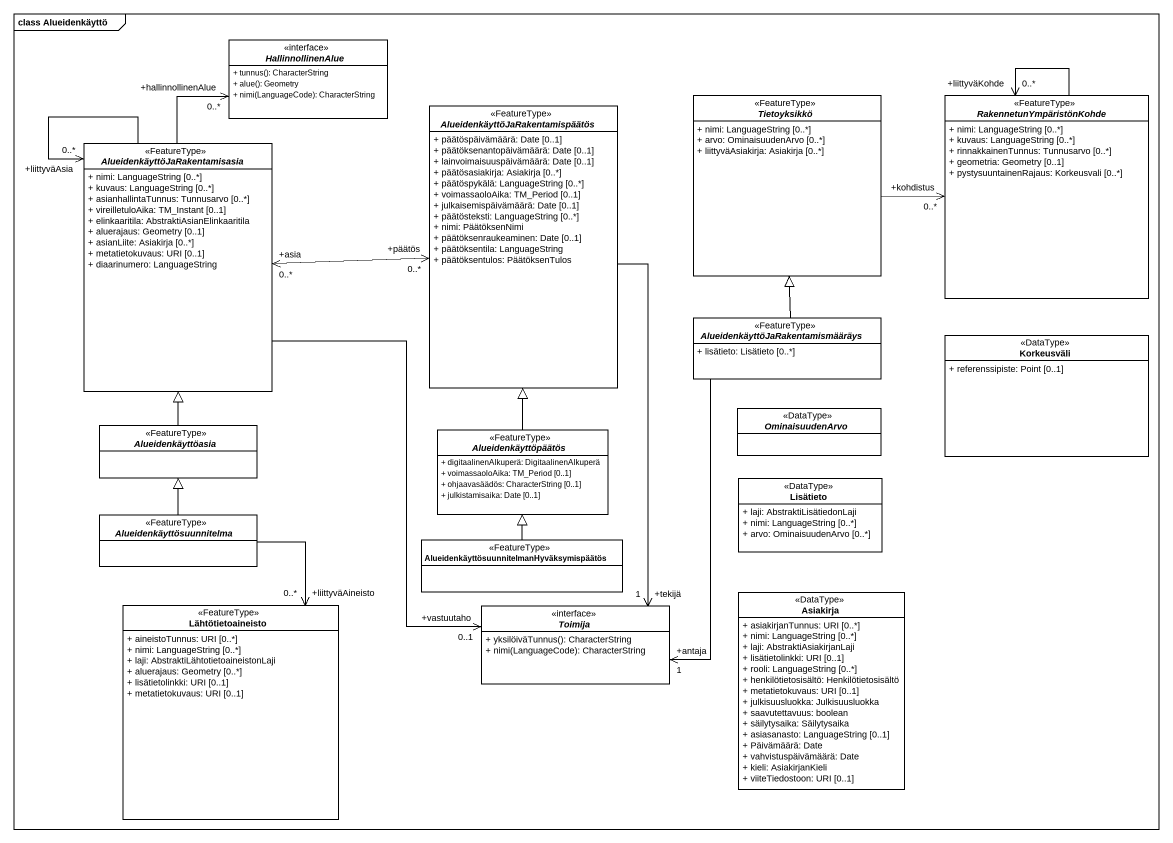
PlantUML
@startuml
mainframe class Alueidenkäyttö
hide circle
hide empty members
skinparam classAttributeIconSize 0
interface HallinnollinenAlue {
  + tunnus(): CharacterString
  + alue(): Geometry
  + nimi(LanguageCode): CharacterString
}
abstract class "AlueidenkäyttöJaRakentamispäätös" as AlueidenkäyttöJaRakentamispä <<FeatureType>> {
  + päätöspäivämäärä: Date [0..1]
  + päätöksenantopäivämäärä: Date [0..1]
  + lainvoimaisuuspäivämäärä: Date [0..1]
  + päätösasiakirja: Asiakirja [0..*]
  + päätöspykälä: LanguageString [0..*]
  + voimassaoloAika: TM_Period [0..1]
  + julkaisemispäivämäärä: Date [0..1]
  + päätösteksti: LanguageString [0..*]
  + nimi: PäätöksenNimi
  + päätöksenraukeaminen: Date [0..1]
  + päätöksentila: LanguageString
  + päätöksentulos: PäätöksenTulos
}
abstract class Tietoyksikkö <<FeatureType>> {
  + nimi: LanguageString [0..*]
  + arvo: OminaisuudenArvo [0..*]
  + liittyväAsiakirja: Asiakirja [0..*]
}
abstract class RakennetunYmpäristönKohde <<FeatureType>> {
  + nimi: LanguageString [0..*]
  + kuvaus: LanguageString [0..*]
  + rinnakkainenTunnus: Tunnusarvo [0..*]
  + geometria: Geometry [0..1]
  + pystysuuntainenRajaus: Korkeusvali [0..*]
}
abstract class "AlueidenkäyttöJaRakentamisasia" as AlueidenkäyttöJaRakentamisas <<FeatureType>> {
  + nimi: LanguageString [0..*]
  + kuvaus: LanguageString [0..*]
  + asianhallintaTunnus: Tunnusarvo [0..*]
  + vireilletuloAika: TM_Instant [0..1]
  + elinkaaritila: AbstraktiAsianElinkaaritila
  + aluerajaus: Geometry [0..1]
  + asianLiite: Asiakirja [0..*]
  + metatietokuvaus: URI [0..1]
  + diaarinumero: LanguageString
}
abstract class "AlueidenkäyttöJaRakentamismääräys" as AlueidenkäyttöJaRakentamismä <<FeatureType>> {
  + lisätieto: Lisätieto [0..*]
}
class Korkeusväli <<DataType>> {
  + referenssipiste: Point [0..1]
}
abstract class Alueidenkäyttöasia <<FeatureType>>
abstract class OminaisuudenArvo <<DataType>>
abstract class Alueidenkäyttöpäätös <<FeatureType>> {
  + digitaalinenAlkuperä: DigitaalinenAlkuperä
  + voimassaoloAika: TM_Period [0..1]
  + ohjaavasäädös: CharacterString [0..1]
  + julkistamisaika: Date [0..1]
}
class Lisätieto <<DataType>> {
  + laji: AbstraktiLisätiedonLaji
  + nimi: LanguageString [0..*]
  + arvo: OminaisuudenArvo [0..*]
}
abstract class Alueidenkäyttösuunnitelma <<FeatureType>>
class "AlueidenkäyttösuunnitelmanHyväksymispäätös" as AlueidenkäyttösuunnitelmanHy <<FeatureType>>
class Lähtötietoaineisto <<FeatureType>> {
  + aineistoTunnus: URI [0..*]
  + nimi: LanguageString [0..*]
  + laji: AbstraktiLähtotietoaineistonLaji
  + aluerajaus: Geometry [0..*]
  + lisätietolinkki: URI [0..1]
  + metatietokuvaus: URI [0..1]
}
interface Toimija {
  + yksilöiväTunnus(): CharacterString
  + nimi(LanguageCode): CharacterString
}
class Asiakirja <<DataType>> {
  + asiakirjanTunnus: URI [0..*]
  + nimi: LanguageString [0..*]
  + laji: AbstraktiAsiakirjanLaji
  + lisätietolinkki: URI [0..1]
  + rooli: LanguageString [0..*]
  + henkilötietosisältö: Henkilötietosisältö
  + metatietokuvaus: URI [0..1]
  + julkisuusluokka: Julkisuusluokka
  + saavutettavuus: boolean
  + säilytysaika: Säilytysaika
  + asiasanasto: LanguageString [0..1]
  + Päivämäärä: Date
  + vahvistuspäivämäärä: Date
  + kieli: AsiakirjanKieli
  + viiteTiedostoon: URI [0..1]
}
AlueidenkäyttöJaRakentamispä "+päätös\n0..*" <-left-> "+asia\n0..*" AlueidenkäyttöJaRakentamisas
AlueidenkäyttöJaRakentamispä --> "+tekijä\n1" Toimija
Tietoyksikkö -right-> "+kohdistus\n0..*" RakennetunYmpäristönKohde
RakennetunYmpäristönKohde --> "+liittyväKohde\n0..*" RakennetunYmpäristönKohde
AlueidenkäyttöJaRakentamisas -up-> "+hallinnollinenAlue\n0..*" HallinnollinenAlue
AlueidenkäyttöJaRakentamisas --> "+liittyväAsia\n0..*" AlueidenkäyttöJaRakentamisas
AlueidenkäyttöJaRakentamismä -up-|> Tietoyksikkö
AlueidenkäyttöJaRakentamismä --> "+antaja\n1" Toimija
Alueidenkäyttöasia -up-|> AlueidenkäyttöJaRakentamisas
Alueidenkäyttöpäätös -up-|> AlueidenkäyttöJaRakentamispä
Alueidenkäyttösuunnitelma -up-|> Alueidenkäyttöasia
Alueidenkäyttösuunnitelma --> "+liittyväAineisto\n0..*" Lähtötietoaineisto
AlueidenkäyttösuunnitelmanHy -up-|> Alueidenkäyttöpäätös
Toimija "+vastuutaho\n0..1" <-up- AlueidenkäyttöJaRakentamisas
@enduml
